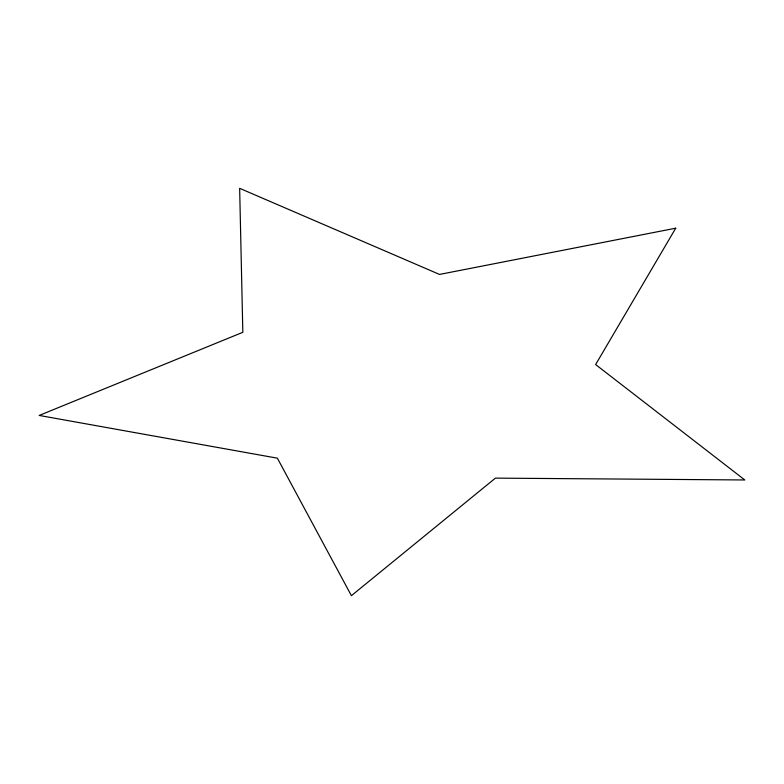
<?xml version="1.0" encoding="UTF-8"?>
<svg xmlns="http://www.w3.org/2000/svg" width="784" height="784" viewBox="0 0 784 784"><rect width="100%" height="100%" fill="white"/><g stroke="black" fill="none" stroke-linecap="round" stroke-linejoin="round"><path stroke-width="1.18" d="M675.73 228.193L595.634 364.56L744.8 479.965L495.41 478.122L351.399 595.683L277.369 458.179L39.2 415.442L242.834 332.298L239.649 188.317L439.53 274.429L675.73 228.193"/></g></svg>
